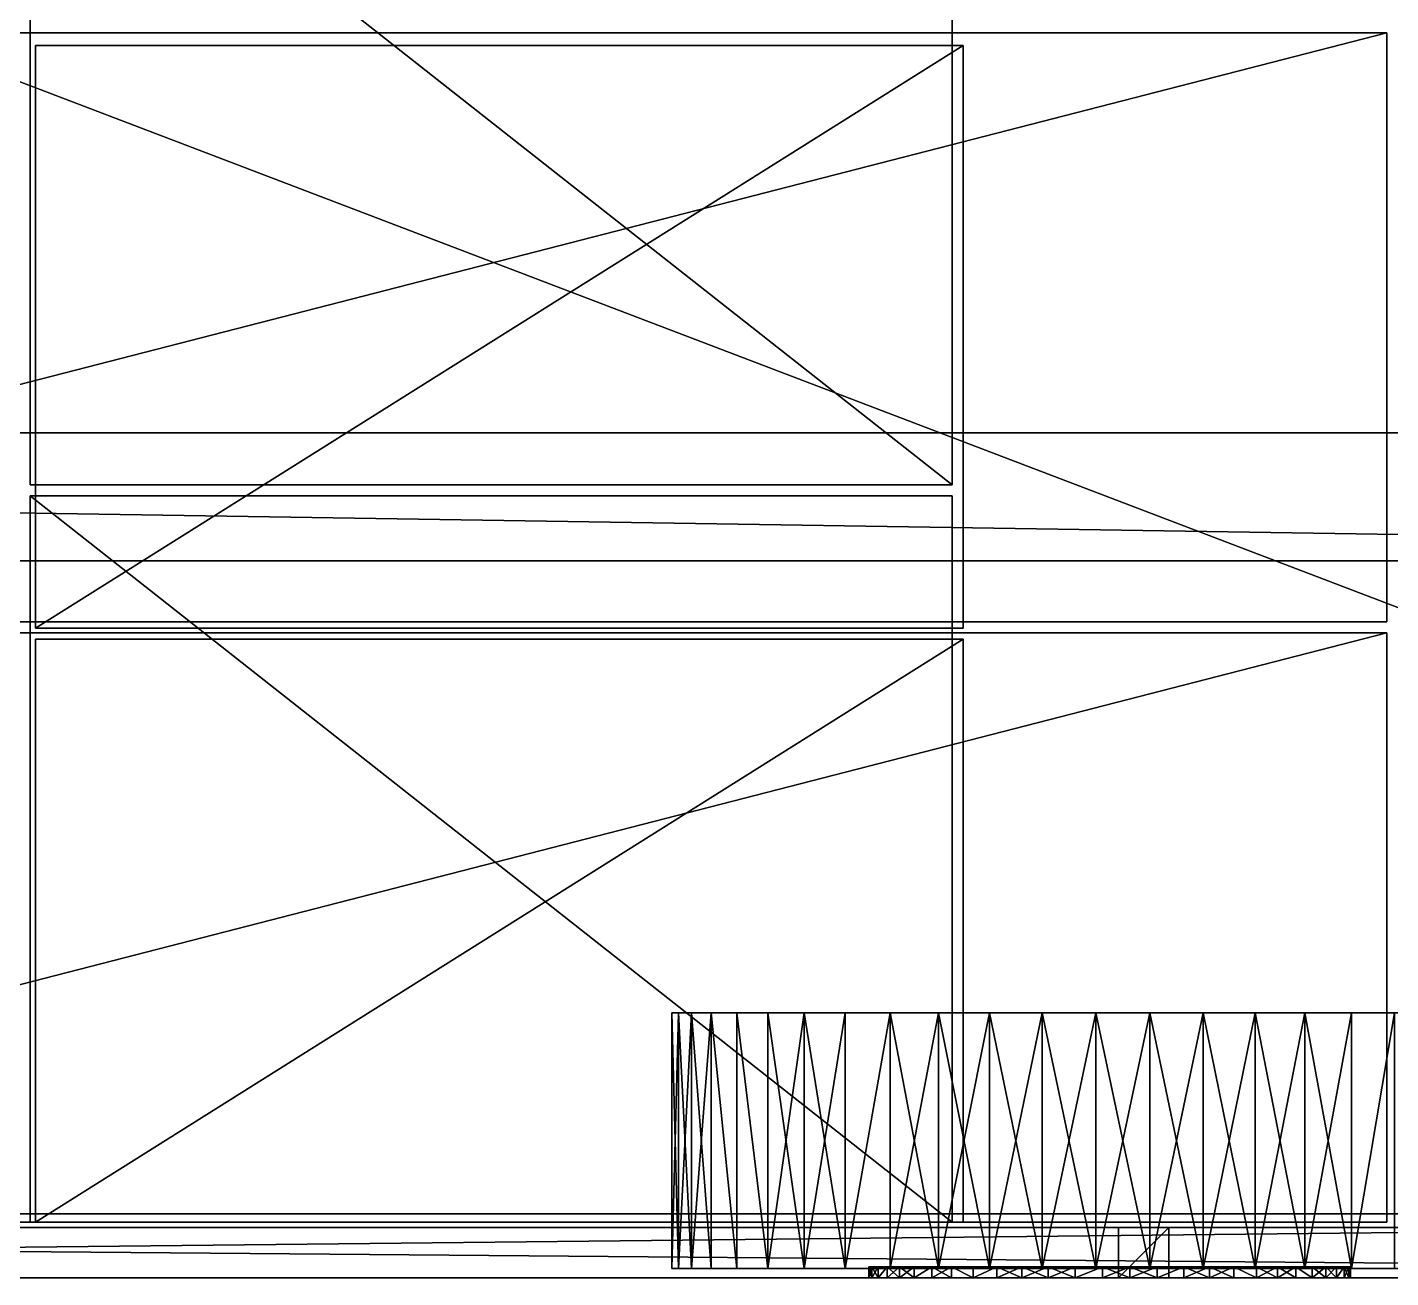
# Model space of a CAD drawing. Header units: millimetres. Extents: x -2500 to 6540, y -1255 to 1270.
# Drawn here: x 3115 to 4608, y -1255 to 114 of the extents above; entities that cross this region are included whole.
import ezdxf

# ---------------------------------------------------------------- set-up
doc = ezdxf.new("R2010")
doc.units = ezdxf.units.MM

msp = doc.modelspace()

# ---------------------------------------------------------------- linework, layer by layer
at = {"layer": 'CAD_75LAB'}
for points in [[(6540, -1255, 1030), (-40, -1255, 1030), (-40, 1255, 1030)], [(6540, 1255, 1030), (6540, -1255, 1030), (-40, 1255, 1030)], [(6540, -1255, 1120), (-40, 1255, 1120), (-40, -1255, 1120)], [(6540, 1255, 1120), (-40, 1255, 1120), (6540, -1255, 1120)], [(3118, -387, 2319), (3118, 408, 1627), (3118, -387, 1627)], [(3118, -387, 2319), (3118, 408, 2319), (3118, 408, 1627)], [(4128, -387, 1627), (3118, -387, 1627), (3118, 408, 1627)], [(4128, 408, 1627), (4128, -387, 1627), (3118, 408, 1627)], [(4128, -387, 2319), (3118, 408, 2319), (3118, -387, 2319)], [(4128, 408, 2319), (3118, 408, 2319), (4128, -387, 2319)], [(3118, -387, 3017), (3118, 408, 2325), (3118, -387, 2325)], [(3118, -387, 3017), (3118, 408, 3017), (3118, 408, 2325)], [(4128, -387, 2325), (3118, -387, 2325), (3118, 408, 2325)], [(4128, 408, 2325), (4128, -387, 2325), (3118, 408, 2325)], [(4128, -387, 3017), (3118, 408, 3017), (3118, -387, 3017)], [(4128, 408, 3017), (3118, 408, 3017), (4128, -387, 3017)], [(4128, -387, 2319), (4128, -387, 1627), (4128, 408, 1627)], [(4128, -387, 2319), (4128, 408, 1627), (4128, 408, 2319)], [(4128, -387, 3017), (4128, -387, 2325), (4128, 408, 2325)], [(4128, -387, 3017), (4128, 408, 2325), (4128, 408, 3017)], [(4604, 108, 1123), (2096, 108, 1123), (2096, 108, 1243)], [(4604, 108, 1243), (4604, 108, 1123), (2096, 108, 1243)], [(4604, 108, 1123), (2096, -537, 1123), (2096, 108, 1123)], [(4604, 108, 1123), (4604, -537, 1123), (2096, -537, 1123)], [(4604, 108, 1243), (2096, 108, 1243), (2096, -537, 1243)], [(4604, 108, 1243), (2096, -537, 1243), (4604, -537, 1243)], [(4604, 108, 1249), (2096, 108, 1249), (2096, 108, 1369)], [(4604, 108, 1369), (4604, 108, 1249), (2096, 108, 1369)], [(4604, 108, 1249), (2096, -537, 1249), (2096, 108, 1249)], [(4604, 108, 1249), (4604, -537, 1249), (2096, -537, 1249)], [(4604, 108, 1369), (2096, 108, 1369), (2096, -537, 1369)], [(4604, 108, 1369), (2096, -537, 1369), (4604, -537, 1369)], [(4604, 108, 1375), (2096, 108, 1375), (2096, 108, 1495)], [(4604, 108, 1495), (4604, 108, 1375), (2096, 108, 1495)], [(4604, 108, 1375), (2096, -537, 1375), (2096, 108, 1375)], [(4604, 108, 1375), (4604, -537, 1375), (2096, -537, 1375)], [(4604, 108, 1495), (2096, 108, 1495), (2096, -537, 1495)], [(4604, 108, 1495), (2096, -537, 1495), (4604, -537, 1495)], [(4604, 108, 1501), (2096, 108, 1501), (2096, 108, 1621)], [(4604, 108, 1621), (4604, 108, 1501), (2096, 108, 1621)], [(4604, 108, 1501), (2096, -537, 1501), (2096, 108, 1501)], [(4604, 108, 1501), (4604, -537, 1501), (2096, -537, 1501)], [(4604, 108, 1621), (2096, 108, 1621), (2096, -537, 1621)], [(4604, 108, 1621), (2096, -537, 1621), (4604, -537, 1621)], [(4604, -537, 1243), (4604, -537, 1123), (4604, 108, 1123)], [(4604, -537, 1243), (4604, 108, 1123), (4604, 108, 1243)], [(4604, -537, 1369), (4604, -537, 1249), (4604, 108, 1249)], [(4604, -537, 1369), (4604, 108, 1249), (4604, 108, 1369)], [(4604, -537, 1495), (4604, -537, 1375), (4604, 108, 1375)], [(4604, -537, 1495), (4604, 108, 1375), (4604, 108, 1495)], [(4604, -537, 1621), (4604, -537, 1501), (4604, 108, 1501)], [(4604, -537, 1621), (4604, 108, 1501), (4604, 108, 1621)], [(3124, -544, 3137), (3124, 94, 3023), (3124, -544, 3023)], [(3124, -544, 3137), (3124, 94, 3137), (3124, 94, 3023)], [(4140, 94, 3023), (3124, 94, 3023), (3124, 94, 3137)], [(4140, 94, 3137), (4140, 94, 3023), (3124, 94, 3137)], [(4140, 94, 3023), (3124, -544, 3023), (3124, 94, 3023)], [(4140, 94, 3023), (4140, -544, 3023), (3124, -544, 3023)], [(4140, 94, 3137), (3124, 94, 3137), (3124, -544, 3137)], [(4140, 94, 3137), (3124, -544, 3137), (4140, -544, 3137)], [(3124, -544, 3257), (3124, 94, 3143), (3124, -544, 3143)], [(3124, -544, 3257), (3124, 94, 3257), (3124, 94, 3143)], [(4140, 94, 3143), (3124, 94, 3143), (3124, 94, 3257)], [(4140, 94, 3257), (4140, 94, 3143), (3124, 94, 3257)], [(4140, 94, 3143), (3124, -544, 3143), (3124, 94, 3143)], [(4140, 94, 3143), (4140, -544, 3143), (3124, -544, 3143)], [(4140, 94, 3257), (3124, 94, 3257), (3124, -544, 3257)], [(4140, 94, 3257), (3124, -544, 3257), (4140, -544, 3257)], [(3124, -544, 3377), (3124, 94, 3263), (3124, -544, 3263)], [(3124, -544, 3377), (3124, 94, 3377), (3124, 94, 3263)], [(4140, 94, 3263), (3124, 94, 3263), (3124, 94, 3377)], [(4140, 94, 3377), (4140, 94, 3263), (3124, 94, 3377)], [(4140, 94, 3263), (3124, -544, 3263), (3124, 94, 3263)], [(4140, 94, 3263), (4140, -544, 3263), (3124, -544, 3263)], [(4140, 94, 3377), (3124, 94, 3377), (3124, -544, 3377)], [(4140, 94, 3377), (3124, -544, 3377), (4140, -544, 3377)], [(3124, -544, 3497), (3124, 94, 3383), (3124, -544, 3383)], [(3124, -544, 3497), (3124, 94, 3497), (3124, 94, 3383)], [(4140, 94, 3383), (3124, 94, 3383), (3124, 94, 3497)], [(4140, 94, 3497), (4140, 94, 3383), (3124, 94, 3497)], [(4140, 94, 3383), (3124, -544, 3383), (3124, 94, 3383)], [(4140, 94, 3383), (4140, -544, 3383), (3124, -544, 3383)], [(4140, 94, 3497), (3124, 94, 3497), (3124, -544, 3497)], [(4140, 94, 3497), (3124, -544, 3497), (4140, -544, 3497)], [(4140, -544, 3137), (4140, -544, 3023), (4140, 94, 3023)], [(4140, -544, 3137), (4140, 94, 3023), (4140, 94, 3137)], [(4140, -544, 3257), (4140, -544, 3143), (4140, 94, 3143)], [(4140, -544, 3257), (4140, 94, 3143), (4140, 94, 3257)], [(4140, -544, 3377), (4140, -544, 3263), (4140, 94, 3263)], [(4140, -544, 3377), (4140, 94, 3263), (4140, 94, 3377)], [(4140, -544, 3497), (4140, -544, 3383), (4140, 94, 3383)], [(4140, -544, 3497), (4140, 94, 3383), (4140, 94, 3497)], [(6460, -330, 1030), (6460, -330, 780), (-2500, -330, 780)], [(6460, -330, 1030), (-2500, -330, 780), (-2500, -330, 1030)], [(6460, -470, 780), (-2500, -470, 780), (-2500, -330, 780)], [(6460, -330, 780), (6460, -470, 780), (-2500, -330, 780)], [(6460, -470, 1030), (-2500, -330, 1030), (-2500, -470, 1030)], [(6460, -330, 1030), (-2500, -330, 1030), (6460, -470, 1030)], [(4128, -387, 1627), (3118, -387, 2319), (3118, -387, 1627)], [(4128, -387, 2319), (3118, -387, 2319), (4128, -387, 1627)], [(4128, -387, 2325), (3118, -387, 3017), (3118, -387, 2325)], [(4128, -387, 3017), (3118, -387, 3017), (4128, -387, 2325)], [(3118, -1194, 2319), (3118, -399, 1627), (3118, -1194, 1627)], [(3118, -1194, 2319), (3118, -399, 2319), (3118, -399, 1627)], [(4128, -399, 1627), (3118, -399, 1627), (3118, -399, 2319)], [(4128, -399, 2319), (4128, -399, 1627), (3118, -399, 2319)], [(4128, -1194, 1627), (3118, -1194, 1627), (3118, -399, 1627)], [(4128, -399, 1627), (4128, -1194, 1627), (3118, -399, 1627)], [(4128, -1194, 2319), (3118, -399, 2319), (3118, -1194, 2319)], [(4128, -399, 2319), (3118, -399, 2319), (4128, -1194, 2319)], [(3118, -1194, 3017), (3118, -399, 2325), (3118, -1194, 2325)], [(3118, -1194, 3017), (3118, -399, 3017), (3118, -399, 2325)], [(4128, -399, 2325), (3118, -399, 2325), (3118, -399, 3017)], [(4128, -399, 3017), (4128, -399, 2325), (3118, -399, 3017)], [(4128, -1194, 2325), (3118, -1194, 2325), (3118, -399, 2325)], [(4128, -399, 2325), (4128, -1194, 2325), (3118, -399, 2325)], [(4128, -1194, 3017), (3118, -399, 3017), (3118, -1194, 3017)], [(4128, -399, 3017), (3118, -399, 3017), (4128, -1194, 3017)], [(4128, -1194, 2319), (4128, -1194, 1627), (4128, -399, 1627)], [(4128, -1194, 2319), (4128, -399, 1627), (4128, -399, 2319)], [(4128, -1194, 3017), (4128, -1194, 2325), (4128, -399, 2325)], [(4128, -1194, 3017), (4128, -399, 2325), (4128, -399, 3017)], [(6460, -470, 1030), (-2500, -470, 780), (6460, -470, 780)], [(6460, -470, 1030), (-2500, -470, 1030), (-2500, -470, 780)], [(4604, -537, 1123), (2096, -537, 1243), (2096, -537, 1123)], [(4604, -537, 1243), (2096, -537, 1243), (4604, -537, 1123)], [(4604, -537, 1249), (2096, -537, 1369), (2096, -537, 1249)], [(4604, -537, 1369), (2096, -537, 1369), (4604, -537, 1249)], [(4604, -537, 1375), (2096, -537, 1495), (2096, -537, 1375)], [(4604, -537, 1495), (2096, -537, 1495), (4604, -537, 1375)], [(4604, -537, 1501), (2096, -537, 1621), (2096, -537, 1501)], [(4604, -537, 1621), (2096, -537, 1621), (4604, -537, 1501)], [(4604, -549, 1123), (2096, -549, 1123), (2096, -549, 1243)], [(4604, -549, 1243), (4604, -549, 1123), (2096, -549, 1243)], [(4604, -549, 1123), (2096, -1194, 1123), (2096, -549, 1123)], [(4604, -549, 1123), (4604, -1194, 1123), (2096, -1194, 1123)], [(4604, -549, 1243), (2096, -549, 1243), (2096, -1194, 1243)], [(4604, -549, 1243), (2096, -1194, 1243), (4604, -1194, 1243)], [(4604, -549, 1249), (2096, -549, 1249), (2096, -549, 1369)], [(4604, -549, 1369), (4604, -549, 1249), (2096, -549, 1369)], [(4604, -549, 1249), (2096, -1194, 1249), (2096, -549, 1249)], [(4604, -549, 1249), (4604, -1194, 1249), (2096, -1194, 1249)], [(4604, -549, 1369), (2096, -549, 1369), (2096, -1194, 1369)], [(4604, -549, 1369), (2096, -1194, 1369), (4604, -1194, 1369)], [(4604, -549, 1375), (2096, -549, 1375), (2096, -549, 1495)], [(4604, -549, 1495), (4604, -549, 1375), (2096, -549, 1495)], [(4604, -549, 1375), (2096, -1194, 1375), (2096, -549, 1375)], [(4604, -549, 1375), (4604, -1194, 1375), (2096, -1194, 1375)], [(4604, -549, 1495), (2096, -549, 1495), (2096, -1194, 1495)], [(4604, -549, 1495), (2096, -1194, 1495), (4604, -1194, 1495)], [(4604, -549, 1501), (2096, -549, 1501), (2096, -549, 1621)], [(4604, -549, 1621), (4604, -549, 1501), (2096, -549, 1621)], [(4604, -549, 1501), (2096, -1194, 1501), (2096, -549, 1501)], [(4604, -549, 1501), (4604, -1194, 1501), (2096, -1194, 1501)], [(4604, -549, 1621), (2096, -549, 1621), (2096, -1194, 1621)], [(4604, -549, 1621), (2096, -1194, 1621), (4604, -1194, 1621)], [(4140, -544, 3023), (3124, -544, 3137), (3124, -544, 3023)], [(4140, -544, 3137), (3124, -544, 3137), (4140, -544, 3023)], [(4140, -544, 3143), (3124, -544, 3257), (3124, -544, 3143)], [(4140, -544, 3257), (3124, -544, 3257), (4140, -544, 3143)], [(4140, -544, 3263), (3124, -544, 3377), (3124, -544, 3263)], [(4140, -544, 3377), (3124, -544, 3377), (4140, -544, 3263)], [(4140, -544, 3383), (3124, -544, 3497), (3124, -544, 3383)], [(4140, -544, 3497), (3124, -544, 3497), (4140, -544, 3383)], [(4604, -1194, 1243), (4604, -1194, 1123), (4604, -549, 1123)], [(4604, -1194, 1243), (4604, -549, 1123), (4604, -549, 1243)], [(4604, -1194, 1369), (4604, -1194, 1249), (4604, -549, 1249)], [(4604, -1194, 1369), (4604, -549, 1249), (4604, -549, 1369)], [(4604, -1194, 1495), (4604, -1194, 1375), (4604, -549, 1375)], [(4604, -1194, 1495), (4604, -549, 1375), (4604, -549, 1495)], [(4604, -1194, 1621), (4604, -1194, 1501), (4604, -549, 1501)], [(4604, -1194, 1621), (4604, -549, 1501), (4604, -549, 1621)], [(3124, -1194, 3137), (3124, -556, 3023), (3124, -1194, 3023)], [(3124, -1194, 3137), (3124, -556, 3137), (3124, -556, 3023)], [(4140, -556, 3023), (3124, -556, 3023), (3124, -556, 3137)], [(4140, -556, 3137), (4140, -556, 3023), (3124, -556, 3137)], [(4140, -556, 3023), (3124, -1194, 3023), (3124, -556, 3023)], [(4140, -556, 3023), (4140, -1194, 3023), (3124, -1194, 3023)], [(4140, -556, 3137), (3124, -556, 3137), (3124, -1194, 3137)], [(4140, -556, 3137), (3124, -1194, 3137), (4140, -1194, 3137)], [(3124, -1194, 3257), (3124, -556, 3143), (3124, -1194, 3143)], [(3124, -1194, 3257), (3124, -556, 3257), (3124, -556, 3143)], [(4140, -556, 3143), (3124, -556, 3143), (3124, -556, 3257)], [(4140, -556, 3257), (4140, -556, 3143), (3124, -556, 3257)], [(4140, -556, 3143), (3124, -1194, 3143), (3124, -556, 3143)], [(4140, -556, 3143), (4140, -1194, 3143), (3124, -1194, 3143)], [(4140, -556, 3257), (3124, -556, 3257), (3124, -1194, 3257)], [(4140, -556, 3257), (3124, -1194, 3257), (4140, -1194, 3257)], [(3124, -1194, 3377), (3124, -556, 3263), (3124, -1194, 3263)], [(3124, -1194, 3377), (3124, -556, 3377), (3124, -556, 3263)], [(4140, -556, 3263), (3124, -556, 3263), (3124, -556, 3377)], [(4140, -556, 3377), (4140, -556, 3263), (3124, -556, 3377)], [(4140, -556, 3263), (3124, -1194, 3263), (3124, -556, 3263)], [(4140, -556, 3263), (4140, -1194, 3263), (3124, -1194, 3263)], [(4140, -556, 3377), (3124, -556, 3377), (3124, -1194, 3377)], [(4140, -556, 3377), (3124, -1194, 3377), (4140, -1194, 3377)], [(3124, -1194, 3497), (3124, -556, 3383), (3124, -1194, 3383)], [(3124, -1194, 3497), (3124, -556, 3497), (3124, -556, 3383)], [(4140, -556, 3383), (3124, -556, 3383), (3124, -556, 3497)], [(4140, -556, 3497), (4140, -556, 3383), (3124, -556, 3497)], [(4140, -556, 3383), (3124, -1194, 3383), (3124, -556, 3383)], [(4140, -556, 3383), (4140, -1194, 3383), (3124, -1194, 3383)], [(4140, -556, 3497), (3124, -556, 3497), (3124, -1194, 3497)], [(4140, -556, 3497), (3124, -1194, 3497), (4140, -1194, 3497)], [(4140, -1194, 3137), (4140, -1194, 3023), (4140, -556, 3023)], [(4140, -1194, 3137), (4140, -556, 3023), (4140, -556, 3137)], [(4140, -1194, 3257), (4140, -1194, 3143), (4140, -556, 3143)], [(4140, -1194, 3257), (4140, -556, 3143), (4140, -556, 3257)], [(4140, -1194, 3377), (4140, -1194, 3263), (4140, -556, 3263)], [(4140, -1194, 3377), (4140, -556, 3263), (4140, -556, 3377)], [(4140, -1194, 3497), (4140, -1194, 3383), (4140, -556, 3383)], [(4140, -1194, 3497), (4140, -556, 3383), (4140, -556, 3497)], [(3820.91, -1245, 509.55), (3828.17, -1245, 568.2), (3828.17, -965, 568.2)], [(3820.91, -1245, 509.55), (3828.17, -965, 568.2), (3820.91, -965, 509.55)], [(3820.91, -1245, 509.55), (3820.91, -965, 509.55), (3820.91, -965, 450.45)], [(3820.91, -1245, 450.45), (3820.91, -1245, 509.55), (3820.91, -965, 450.45)], [(3828.17, -1245, 391.8), (3820.91, -1245, 450.45), (3820.91, -965, 450.45)], [(3828.17, -1245, 391.8), (3820.91, -965, 450.45), (3828.17, -965, 391.8)], [(3820.91, -965, 509.55), (3828.17, -965, 391.8), (3820.91, -965, 450.45)], [(3842.59, -965, 625.51), (3820.91, -965, 509.55), (3828.17, -965, 568.2)], [(3842.59, -965, 625.51), (3828.17, -965, 391.8), (3820.91, -965, 509.55)], [(3828.17, -1245, 568.2), (3842.59, -1245, 625.51), (3842.59, -965, 625.51)], [(3828.17, -1245, 568.2), (3842.59, -965, 625.51), (3828.17, -965, 568.2)], [(3842.59, -1245, 334.49), (3828.17, -1245, 391.8), (3828.17, -965, 391.8)], [(3842.59, -1245, 334.49), (3828.17, -965, 391.8), (3842.59, -965, 334.49)], [(3828.17, -965, 391.8), (3863.94, -965, 279.38), (3842.59, -965, 334.49)], [(3828.17, -965, 391.8), (3965.86, -965, 135.4), (3863.94, -965, 279.38)], [(3842.59, -965, 625.51), (3965.86, -965, 135.4), (3828.17, -965, 391.8)], [(3842.59, -1245, 625.51), (3863.94, -965, 680.62), (3842.59, -965, 625.51)], [(3842.59, -1245, 625.51), (3863.94, -1245, 680.62), (3863.94, -965, 680.62)], [(3863.94, -1245, 279.38), (3842.59, -1245, 334.49), (3842.59, -965, 334.49)], [(3863.94, -1245, 279.38), (3842.59, -965, 334.49), (3863.94, -965, 279.38)], [(3926.04, -965, 780.92), (3842.59, -965, 625.51), (3863.94, -965, 680.62)], [(4402.69, -965, 948.89), (3965.86, -965, 135.4), (3842.59, -965, 625.51)], [(4402.69, -965, 948.89), (3842.59, -965, 625.51), (3926.04, -965, 780.92)], [(3891.9, -1245, 732.69), (3891.9, -965, 732.69), (3863.94, -965, 680.62)], [(3863.94, -1245, 680.62), (3891.9, -1245, 732.69), (3863.94, -965, 680.62)], [(3891.9, -1245, 227.31), (3863.94, -1245, 279.38), (3863.94, -965, 279.38)], [(3891.9, -1245, 227.31), (3863.94, -965, 279.38), (3891.9, -965, 227.31)], [(3863.94, -965, 279.38), (3926.04, -965, 179.08), (3891.9, -965, 227.31)], [(3863.94, -965, 279.38), (3965.86, -965, 135.4), (3926.04, -965, 179.08)], [(3926.04, -965, 780.92), (3863.94, -965, 680.62), (3891.9, -965, 732.69)], [(3926.04, -1245, 780.92), (3926.04, -965, 780.92), (3891.9, -965, 732.69)], [(3891.9, -1245, 732.69), (3926.04, -1245, 780.92), (3891.9, -965, 732.69)], [(3926.04, -1245, 179.08), (3891.9, -1245, 227.31), (3891.9, -965, 227.31)], [(3926.04, -1245, 179.08), (3891.9, -965, 227.31), (3926.04, -965, 179.08)], [(3926.04, -1245, 780.92), (3965.86, -965, 824.6), (3926.04, -965, 780.92)], [(3926.04, -1245, 780.92), (3965.86, -1245, 824.6), (3965.86, -965, 824.6)], [(3965.86, -1245, 135.4), (3926.04, -1245, 179.08), (3926.04, -965, 179.08)], [(3965.86, -1245, 135.4), (3926.04, -965, 179.08), (3965.86, -965, 135.4)], [(4168.64, -965, 941.68), (3926.04, -965, 780.92), (3965.86, -965, 824.6)], [(4402.69, -965, 948.89), (3926.04, -965, 780.92), (4168.64, -965, 941.68)], [(3965.86, -1245, 824.6), (4010.74, -965, 863.05), (3965.86, -965, 824.6)], [(3965.86, -1245, 824.6), (4010.74, -1245, 863.05), (4010.74, -965, 863.05)], [(4010.74, -1245, 96.95), (3965.86, -1245, 135.4), (3965.86, -965, 135.4)], [(4010.74, -1245, 96.95), (3965.86, -965, 135.4), (4010.74, -965, 96.95)], [(4060, -965, 64.31), (4010.74, -965, 96.95), (3965.86, -965, 135.4)], [(4060, -965, 895.69), (3965.86, -965, 824.6), (4010.74, -965, 863.05)], [(4168.64, -965, 941.68), (3965.86, -965, 824.6), (4060, -965, 895.69)], [(4402.69, -965, 948.89), (4060, -965, 64.31), (3965.86, -965, 135.4)], [(4010.74, -1245, 863.05), (4060, -965, 895.69), (4010.74, -965, 863.05)], [(4010.74, -1245, 863.05), (4060, -1245, 895.69), (4060, -965, 895.69)], [(4010.74, -1245, 96.95), (4010.74, -965, 96.95), (4060, -965, 64.31)], [(4060, -1245, 64.31), (4010.74, -1245, 96.95), (4060, -965, 64.31)], [(4060, -1245, 895.69), (4112.9, -965, 922.03), (4060, -965, 895.69)], [(4060, -1245, 895.69), (4112.9, -1245, 922.03), (4112.9, -965, 922.03)], [(4112.9, -1245, 37.97), (4060, -1245, 64.31), (4060, -965, 64.31)], [(4112.9, -1245, 37.97), (4060, -965, 64.31), (4112.9, -965, 37.97)], [(4226.37, -965, 5.68), (4112.9, -965, 37.97), (4060, -965, 64.31)], [(4285.22, -965, 0.23), (4226.37, -965, 5.68), (4060, -965, 64.31)], [(4168.64, -965, 941.68), (4060, -965, 895.69), (4112.9, -965, 922.03)], [(4402.69, -965, 948.89), (4285.22, -965, 0.23), (4060, -965, 64.31)], [(4112.9, -1245, 922.03), (4168.64, -965, 941.68), (4112.9, -965, 922.03)], [(4112.9, -1245, 922.03), (4168.64, -1245, 941.68), (4168.64, -965, 941.68)], [(4168.64, -1245, 18.32), (4112.9, -1245, 37.97), (4112.9, -965, 37.97)], [(4168.64, -1245, 18.32), (4112.9, -965, 37.97), (4168.64, -965, 18.32)], [(4226.37, -965, 5.68), (4168.64, -965, 18.32), (4112.9, -965, 37.97)], [(4168.64, -1245, 941.68), (4226.37, -965, 954.32), (4168.64, -965, 941.68)], [(4168.64, -1245, 941.68), (4226.37, -1245, 954.32), (4226.37, -965, 954.32)], [(4226.37, -1245, 5.68), (4168.64, -1245, 18.32), (4168.64, -965, 18.32)], [(4226.37, -1245, 5.68), (4168.64, -965, 18.32), (4226.37, -965, 5.68)], [(4402.69, -965, 948.89), (4168.64, -965, 941.68), (4226.37, -965, 954.32)], [(4226.37, -1245, 954.32), (4285.22, -1245, 959.77), (4285.22, -965, 959.77)], [(4226.37, -1245, 954.32), (4285.22, -965, 959.77), (4226.37, -965, 954.32)], [(4285.22, -1245, 0.23), (4226.37, -1245, 5.68), (4226.37, -965, 5.68)], [(4285.22, -1245, 0.23), (4226.37, -965, 5.68), (4285.22, -965, 0.23)], [(4402.69, -965, 948.89), (4226.37, -965, 954.32), (4285.22, -965, 959.77)], [(4285.22, -1245, 959.77), (4344.29, -1245, 957.95), (4344.29, -965, 957.95)], [(4285.22, -1245, 959.77), (4344.29, -965, 957.95), (4285.22, -965, 959.77)], [(4344.29, -1245, 2.05), (4285.22, -1245, 0.23), (4285.22, -965, 0.23)], [(4344.29, -1245, 2.05), (4285.22, -965, 0.23), (4344.29, -965, 2.05)], [(4654.72, -965, 156.63), (4344.29, -965, 2.05), (4285.22, -965, 0.23)], [(4691.77, -965, 202.67), (4654.72, -965, 156.63), (4285.22, -965, 0.23)], [(4722.89, -965, 252.92), (4691.77, -965, 202.67), (4285.22, -965, 0.23)], [(4402.69, -965, 948.89), (4285.22, -965, 959.77), (4344.29, -965, 957.95)], [(4654.72, -965, 803.37), (4285.22, -965, 0.23), (4402.69, -965, 948.89)], [(4654.72, -965, 803.37), (4722.89, -965, 252.92), (4285.22, -965, 0.23)], [(4344.29, -1245, 957.95), (4402.69, -1245, 948.89), (4402.69, -965, 948.89)], [(4344.29, -1245, 957.95), (4402.69, -965, 948.89), (4344.29, -965, 957.95)], [(4402.69, -1245, 11.11), (4344.29, -1245, 2.05), (4344.29, -965, 2.05)], [(4402.69, -1245, 11.11), (4344.29, -965, 2.05), (4402.69, -965, 11.11)], [(4513.95, -965, 50.32), (4402.69, -965, 11.11), (4344.29, -965, 2.05)], [(4654.72, -965, 156.63), (4513.95, -965, 50.32), (4344.29, -965, 2.05)], [(4402.69, -1245, 948.89), (4459.53, -1245, 932.71), (4459.53, -965, 932.71)], [(4402.69, -1245, 948.89), (4459.53, -965, 932.71), (4402.69, -965, 948.89)], [(4459.53, -1245, 27.29), (4402.69, -1245, 11.11), (4402.69, -965, 11.11)], [(4459.53, -1245, 27.29), (4402.69, -965, 11.11), (4459.53, -965, 27.29)], [(4513.95, -965, 50.32), (4459.53, -965, 27.29), (4402.69, -965, 11.11)], [(4654.72, -965, 803.37), (4402.69, -965, 948.89), (4459.53, -965, 932.71)], [(4459.53, -1245, 932.71), (4513.95, -1245, 909.68), (4513.95, -965, 909.68)], [(4459.53, -1245, 932.71), (4513.95, -965, 909.68), (4459.53, -965, 932.71)], [(4513.95, -1245, 50.32), (4459.53, -1245, 27.29), (4459.53, -965, 27.29)], [(4513.95, -1245, 50.32), (4459.53, -965, 27.29), (4513.95, -965, 50.32)], [(4654.72, -965, 803.37), (4459.53, -965, 932.71), (4513.95, -965, 909.68)], [(4513.95, -1245, 909.68), (4565.14, -1245, 880.13), (4565.14, -965, 880.13)], [(4513.95, -1245, 909.68), (4565.14, -965, 880.13), (4513.95, -965, 909.68)], [(4565.14, -1245, 79.87), (4513.95, -1245, 50.32), (4513.95, -965, 50.32)], [(4565.14, -1245, 79.87), (4513.95, -965, 50.32), (4565.14, -965, 79.87)], [(4654.72, -965, 156.63), (4565.14, -965, 79.87), (4513.95, -965, 50.32)], [(4654.72, -965, 803.37), (4513.95, -965, 909.68), (4565.14, -965, 880.13)], [(4565.14, -1245, 880.13), (4612.3, -1245, 844.51), (4612.3, -965, 844.51)], [(4565.14, -1245, 880.13), (4612.3, -965, 844.51), (4565.14, -965, 880.13)], [(4565.14, -1245, 79.87), (4565.14, -965, 79.87), (4612.3, -965, 115.49)], [(4612.3, -1245, 115.49), (4565.14, -1245, 79.87), (4612.3, -965, 115.49)], [(4654.72, -965, 156.63), (4612.3, -965, 115.49), (4565.14, -965, 79.87)], [(4654.72, -965, 803.37), (4565.14, -965, 880.13), (4612.3, -965, 844.51)], [(6540, -1185, 1190), (6540, -1185, 1120), (-40, -1185, 1120)], [(6540, -1185, 1190), (-40, -1185, 1120), (-40, -1185, 1190)], [(6540, -1185, 1120), (-40, -1255, 1120), (-40, -1185, 1120)], [(6540, -1185, 1120), (6540, -1255, 1120), (-40, -1255, 1120)], [(6540, -1185, 1190), (-40, -1185, 1190), (-40, -1255, 1190)], [(6540, -1185, 1190), (-40, -1255, 1190), (6540, -1255, 1190)], [(4604, -1194, 1123), (2096, -1194, 1243), (2096, -1194, 1123)], [(4604, -1194, 1243), (2096, -1194, 1243), (4604, -1194, 1123)], [(4604, -1194, 1249), (2096, -1194, 1369), (2096, -1194, 1249)], [(4604, -1194, 1369), (2096, -1194, 1369), (4604, -1194, 1249)], [(4604, -1194, 1375), (2096, -1194, 1495), (2096, -1194, 1375)], [(4604, -1194, 1495), (2096, -1194, 1495), (4604, -1194, 1375)], [(4604, -1194, 1501), (2096, -1194, 1621), (2096, -1194, 1501)], [(4604, -1194, 1621), (2096, -1194, 1621), (4604, -1194, 1501)], [(4128, -1194, 1627), (3118, -1194, 2319), (3118, -1194, 1627)], [(4128, -1194, 2319), (3118, -1194, 2319), (4128, -1194, 1627)], [(4128, -1194, 2325), (3118, -1194, 3017), (3118, -1194, 2325)], [(4128, -1194, 3017), (3118, -1194, 3017), (4128, -1194, 2325)], [(4140, -1194, 3023), (3124, -1194, 3137), (3124, -1194, 3023)], [(4140, -1194, 3137), (3124, -1194, 3137), (4140, -1194, 3023)], [(4140, -1194, 3143), (3124, -1194, 3257), (3124, -1194, 3143)], [(4140, -1194, 3257), (3124, -1194, 3257), (4140, -1194, 3143)], [(4140, -1194, 3263), (3124, -1194, 3377), (3124, -1194, 3263)], [(4140, -1194, 3377), (3124, -1194, 3377), (4140, -1194, 3263)], [(4140, -1194, 3383), (3124, -1194, 3497), (3124, -1194, 3383)], [(4140, -1194, 3497), (3124, -1194, 3497), (4140, -1194, 3383)], [(6540, -1200, 3560), (-40, -1200, 3560), (-40, -1200, 3615)], [(6540, -1200, 3615), (6540, -1200, 3560), (-40, -1200, 3615)], [(6540, -1255, 3560), (-40, -1255, 3560), (-40, -1200, 3560)], [(6540, -1200, 3560), (6540, -1255, 3560), (-40, -1200, 3560)], [(6540, -1255, 3615), (-40, -1200, 3615), (-40, -1255, 3615)], [(6540, -1200, 3615), (-40, -1200, 3615), (6540, -1255, 3615)], [(4310, -1255, 3560), (4310, -1200, 1120), (4310, -1255, 1120)], [(4310, -1255, 3560), (4310, -1200, 3560), (4310, -1200, 1120)], [(4365, -1200, 3560), (4365, -1200, 1120), (4310, -1200, 1120)], [(4365, -1200, 3560), (4310, -1200, 1120), (4310, -1200, 3560)], [(4365, -1200, 1120), (4310, -1255, 1120), (4310, -1200, 1120)], [(4365, -1200, 1120), (4365, -1255, 1120), (4310, -1255, 1120)], [(4365, -1200, 3560), (4310, -1200, 3560), (4310, -1255, 3560)], [(4365, -1200, 3560), (4310, -1255, 3560), (4365, -1255, 3560)], [(4365, -1255, 3560), (4365, -1255, 1120), (4365, -1200, 1120)], [(4365, -1255, 3560), (4365, -1200, 1120), (4365, -1200, 3560)], [(3820.91, -1245, 509.55), (3820.91, -1245, 450.45), (3828.17, -1245, 391.8)], [(3842.59, -1245, 625.51), (3828.17, -1245, 568.2), (3820.91, -1245, 509.55)], [(3842.59, -1245, 625.51), (3820.91, -1245, 509.55), (3828.17, -1245, 391.8)], [(3828.17, -1245, 391.8), (3842.59, -1245, 334.49), (3863.94, -1245, 279.38)], [(3828.17, -1245, 391.8), (3863.94, -1245, 279.38), (3965.86, -1245, 135.4)], [(3842.59, -1245, 625.51), (3828.17, -1245, 391.8), (3965.86, -1245, 135.4)], [(3926.04, -1245, 780.92), (3863.94, -1245, 680.62), (3842.59, -1245, 625.51)], [(4402.69, -1245, 948.89), (3842.59, -1245, 625.51), (3965.86, -1245, 135.4)], [(4402.69, -1245, 948.89), (3926.04, -1245, 780.92), (3842.59, -1245, 625.51)], [(3863.94, -1245, 279.38), (3891.9, -1245, 227.31), (3926.04, -1245, 179.08)], [(3863.94, -1245, 279.38), (3926.04, -1245, 179.08), (3965.86, -1245, 135.4)], [(3926.04, -1245, 780.92), (3891.9, -1245, 732.69), (3863.94, -1245, 680.62)], [(4168.64, -1245, 941.68), (3965.86, -1245, 824.6), (3926.04, -1245, 780.92)], [(4402.69, -1245, 948.89), (4168.64, -1245, 941.68), (3926.04, -1245, 780.92)], [(4060, -1245, 64.31), (3965.86, -1245, 135.4), (4010.74, -1245, 96.95)], [(4060, -1245, 895.69), (4010.74, -1245, 863.05), (3965.86, -1245, 824.6)], [(4168.64, -1245, 941.68), (4060, -1245, 895.69), (3965.86, -1245, 824.6)], [(4402.69, -1245, 948.89), (3965.86, -1245, 135.4), (4060, -1245, 64.31)], [(4036.43, -1255, 495.07), (4039.87, -1255, 525.02), (4039.87, -1243, 525.02)], [(4036.43, -1255, 495.07), (4039.87, -1243, 525.02), (4036.43, -1243, 495.07)], [(4036.43, -1255, 495.07), (4036.43, -1243, 495.07), (4036.43, -1243, 464.93)], [(4036.43, -1255, 464.93), (4036.43, -1255, 495.07), (4036.43, -1243, 464.93)], [(4039.87, -1255, 434.98), (4036.43, -1255, 464.93), (4036.43, -1243, 464.93)], [(4039.87, -1255, 434.98), (4036.43, -1243, 464.93), (4039.87, -1243, 434.98)], [(4036.43, -1243, 495.07), (4039.87, -1243, 434.98), (4036.43, -1243, 464.93)], [(4036.43, -1243, 495.07), (4105.5, -1243, 301.49), (4039.87, -1243, 434.98)], [(4046.69, -1243, 554.38), (4036.43, -1243, 495.07), (4039.87, -1243, 525.02)], [(4070.12, -1243, 609.82), (4036.43, -1243, 495.07), (4046.69, -1243, 554.38)], [(4086.42, -1243, 635.18), (4105.5, -1243, 301.49), (4036.43, -1243, 495.07)], [(4086.42, -1243, 635.18), (4036.43, -1243, 495.07), (4070.12, -1243, 609.82)], [(4039.87, -1255, 525.02), (4046.69, -1255, 554.38), (4046.69, -1243, 554.38)], [(4039.87, -1255, 525.02), (4046.69, -1243, 554.38), (4039.87, -1243, 525.02)], [(4046.69, -1255, 405.62), (4039.87, -1255, 434.98), (4039.87, -1243, 434.98)], [(4046.69, -1255, 405.62), (4039.87, -1243, 434.98), (4046.69, -1243, 405.62)], [(4039.87, -1243, 434.98), (4070.12, -1243, 350.18), (4046.69, -1243, 405.62)], [(4039.87, -1243, 434.98), (4105.5, -1243, 301.49), (4070.12, -1243, 350.18)], [(4046.69, -1255, 554.38), (4056.82, -1255, 582.77), (4056.82, -1243, 582.77)], [(4046.69, -1255, 554.38), (4056.82, -1243, 582.77), (4046.69, -1243, 554.38)], [(4046.69, -1255, 405.62), (4046.69, -1243, 405.62), (4056.82, -1243, 377.23)], [(4056.82, -1255, 377.23), (4046.69, -1255, 405.62), (4056.82, -1243, 377.23)], [(4046.69, -1243, 405.62), (4070.12, -1243, 350.18), (4056.82, -1243, 377.23)], [(4070.12, -1243, 609.82), (4046.69, -1243, 554.38), (4056.82, -1243, 582.77)], [(4056.82, -1255, 582.77), (4070.12, -1255, 609.82), (4070.12, -1243, 609.82)], [(4056.82, -1255, 582.77), (4070.12, -1243, 609.82), (4056.82, -1243, 582.77)], [(4070.12, -1255, 350.18), (4056.82, -1255, 377.23), (4056.82, -1243, 377.23)], [(4070.12, -1255, 350.18), (4056.82, -1243, 377.23), (4070.12, -1243, 350.18)], [(4226.37, -1245, 5.68), (4060, -1245, 64.31), (4112.9, -1245, 37.97)], [(4285.22, -1245, 0.23), (4060, -1245, 64.31), (4226.37, -1245, 5.68)], [(4168.64, -1245, 941.68), (4112.9, -1245, 922.03), (4060, -1245, 895.69)], [(4402.69, -1245, 948.89), (4060, -1245, 64.31), (4285.22, -1245, 0.23)], [(4070.12, -1255, 609.82), (4086.42, -1255, 635.18), (4086.42, -1243, 635.18)], [(4070.12, -1255, 609.82), (4086.42, -1243, 635.18), (4070.12, -1243, 609.82)], [(4086.42, -1255, 324.82), (4070.12, -1255, 350.18), (4070.12, -1243, 350.18)], [(4086.42, -1255, 324.82), (4070.12, -1243, 350.18), (4086.42, -1243, 324.82)], [(4070.12, -1243, 350.18), (4105.5, -1243, 301.49), (4086.42, -1243, 324.82)], [(4086.42, -1255, 635.18), (4105.5, -1255, 658.51), (4105.5, -1243, 658.51)], [(4086.42, -1255, 635.18), (4105.5, -1243, 658.51), (4086.42, -1243, 635.18)], [(4086.42, -1255, 324.82), (4086.42, -1243, 324.82), (4105.5, -1243, 301.49)], [(4105.5, -1255, 301.49), (4086.42, -1255, 324.82), (4105.5, -1243, 301.49)], [(4127.12, -1243, 679.52), (4086.42, -1243, 635.18), (4105.5, -1243, 658.51)], [(4150.99, -1243, 697.92), (4086.42, -1243, 635.18), (4127.12, -1243, 679.52)], [(4176.8, -1243, 713.49), (4105.5, -1243, 301.49), (4086.42, -1243, 635.18)], [(4176.8, -1243, 713.49), (4086.42, -1243, 635.18), (4150.99, -1243, 697.92)], [(4105.5, -1255, 658.51), (4127.12, -1243, 679.52), (4105.5, -1243, 658.51)], [(4105.5, -1255, 658.51), (4127.12, -1255, 679.52), (4127.12, -1243, 679.52)], [(4127.12, -1255, 280.48), (4105.5, -1255, 301.49), (4105.5, -1243, 301.49)], [(4127.12, -1255, 280.48), (4105.5, -1243, 301.49), (4127.12, -1243, 280.48)], [(4176.8, -1243, 246.51), (4127.12, -1243, 280.48), (4105.5, -1243, 301.49)], [(4232.89, -1243, 224.67), (4176.8, -1243, 246.51), (4105.5, -1243, 301.49)], [(4352.43, -1243, 221.26), (4232.89, -1243, 224.67), (4105.5, -1243, 301.49)], [(4292.46, -1243, 743.89), (4105.5, -1243, 301.49), (4176.8, -1243, 713.49)], [(4292.46, -1243, 743.89), (4352.43, -1243, 221.26), (4105.5, -1243, 301.49)], [(4226.37, -1245, 5.68), (4112.9, -1245, 37.97), (4168.64, -1245, 18.32)], [(4150.99, -1255, 697.92), (4150.99, -1243, 697.92), (4127.12, -1243, 679.52)], [(4127.12, -1255, 679.52), (4150.99, -1255, 697.92), (4127.12, -1243, 679.52)], [(4150.99, -1255, 262.08), (4127.12, -1255, 280.48), (4127.12, -1243, 280.48)], [(4150.99, -1255, 262.08), (4127.12, -1243, 280.48), (4150.99, -1243, 262.08)], [(4176.8, -1243, 246.51), (4150.99, -1243, 262.08), (4127.12, -1243, 280.48)], [(4150.99, -1255, 697.92), (4176.8, -1243, 713.49), (4150.99, -1243, 697.92)], [(4150.99, -1255, 697.92), (4176.8, -1255, 713.49), (4176.8, -1243, 713.49)], [(4150.99, -1255, 262.08), (4150.99, -1243, 262.08), (4176.8, -1243, 246.51)], [(4176.8, -1255, 246.51), (4150.99, -1255, 262.08), (4176.8, -1243, 246.51)], [(4402.69, -1245, 948.89), (4226.37, -1245, 954.32), (4168.64, -1245, 941.68)], [(4176.8, -1255, 713.49), (4204.22, -1243, 726.01), (4176.8, -1243, 713.49)], [(4176.8, -1255, 713.49), (4204.22, -1255, 726.01), (4204.22, -1243, 726.01)], [(4204.22, -1255, 233.99), (4176.8, -1255, 246.51), (4176.8, -1243, 246.51)], [(4204.22, -1255, 233.99), (4176.8, -1243, 246.51), (4204.22, -1243, 233.99)], [(4232.89, -1243, 224.67), (4204.22, -1243, 233.99), (4176.8, -1243, 246.51)], [(4262.43, -1243, 741.31), (4176.8, -1243, 713.49), (4204.22, -1243, 726.01)], [(4292.46, -1243, 743.89), (4176.8, -1243, 713.49), (4262.43, -1243, 741.31)], [(4204.22, -1255, 726.01), (4232.89, -1243, 735.33), (4204.22, -1243, 726.01)], [(4204.22, -1255, 726.01), (4232.89, -1255, 735.33), (4232.89, -1243, 735.33)], [(4232.89, -1255, 224.67), (4204.22, -1255, 233.99), (4204.22, -1243, 233.99)], [(4232.89, -1255, 224.67), (4204.22, -1243, 233.99), (4232.89, -1243, 224.67)], [(4262.43, -1243, 741.31), (4204.22, -1243, 726.01), (4232.89, -1243, 735.33)], [(4402.69, -1245, 948.89), (4285.22, -1245, 959.77), (4226.37, -1245, 954.32)], [(4232.89, -1255, 735.33), (4262.43, -1243, 741.31), (4232.89, -1243, 735.33)], [(4232.89, -1255, 735.33), (4262.43, -1255, 741.31), (4262.43, -1243, 741.31)], [(4262.43, -1255, 218.69), (4232.89, -1255, 224.67), (4232.89, -1243, 224.67)], [(4262.43, -1255, 218.69), (4232.89, -1243, 224.67), (4262.43, -1243, 218.69)], [(4352.43, -1243, 221.26), (4262.43, -1243, 218.69), (4232.89, -1243, 224.67)], [(4262.43, -1255, 741.31), (4292.46, -1243, 743.89), (4262.43, -1243, 741.31)], [(4262.43, -1255, 741.31), (4292.46, -1255, 743.89), (4292.46, -1243, 743.89)], [(4262.43, -1255, 218.69), (4262.43, -1243, 218.69), (4292.46, -1243, 216.11)], [(4292.46, -1255, 216.11), (4262.43, -1255, 218.69), (4292.46, -1243, 216.11)], [(4322.59, -1243, 216.97), (4292.46, -1243, 216.11), (4262.43, -1243, 218.69)], [(4352.43, -1243, 221.26), (4322.59, -1243, 216.97), (4262.43, -1243, 218.69)], [(4654.72, -1245, 156.63), (4285.22, -1245, 0.23), (4344.29, -1245, 2.05)], [(4691.77, -1245, 202.67), (4285.22, -1245, 0.23), (4654.72, -1245, 156.63)], [(4722.89, -1245, 252.92), (4285.22, -1245, 0.23), (4691.77, -1245, 202.67)], [(4402.69, -1245, 948.89), (4344.29, -1245, 957.95), (4285.22, -1245, 959.77)], [(4654.72, -1245, 803.37), (4402.69, -1245, 948.89), (4285.22, -1245, 0.23)], [(4654.72, -1245, 803.37), (4285.22, -1245, 0.23), (4722.89, -1245, 252.92)], [(4292.46, -1255, 743.89), (4322.59, -1243, 743.03), (4292.46, -1243, 743.89)], [(4292.46, -1255, 743.89), (4322.59, -1255, 743.03), (4322.59, -1243, 743.03)], [(4322.59, -1255, 216.97), (4292.46, -1255, 216.11), (4292.46, -1243, 216.11)], [(4322.59, -1255, 216.97), (4292.46, -1243, 216.11), (4322.59, -1243, 216.97)], [(4381.58, -1243, 731.08), (4292.46, -1243, 743.89), (4322.59, -1243, 743.03)], [(4381.58, -1243, 731.08), (4352.43, -1243, 221.26), (4292.46, -1243, 743.89)], [(4322.59, -1255, 743.03), (4352.43, -1243, 738.74), (4322.59, -1243, 743.03)], [(4322.59, -1255, 743.03), (4352.43, -1255, 738.74), (4352.43, -1243, 738.74)], [(4352.43, -1255, 221.26), (4322.59, -1255, 216.97), (4322.59, -1243, 216.97)], [(4352.43, -1255, 221.26), (4322.59, -1243, 216.97), (4352.43, -1243, 221.26)], [(4381.58, -1243, 731.08), (4322.59, -1243, 743.03), (4352.43, -1243, 738.74)], [(4513.95, -1245, 50.32), (4344.29, -1245, 2.05), (4402.69, -1245, 11.11)], [(4654.72, -1245, 156.63), (4344.29, -1245, 2.05), (4513.95, -1245, 50.32)], [(4352.43, -1255, 738.74), (4381.58, -1255, 731.08), (4381.58, -1243, 731.08)], [(4352.43, -1255, 738.74), (4381.58, -1243, 731.08), (4352.43, -1243, 738.74)], [(4352.43, -1255, 221.26), (4352.43, -1243, 221.26), (4381.58, -1243, 228.92)], [(4381.58, -1255, 228.92), (4352.43, -1255, 221.26), (4381.58, -1243, 228.92)], [(4409.67, -1243, 239.86), (4381.58, -1243, 228.92), (4352.43, -1243, 221.26)], [(4564, -1243, 480), (4409.67, -1243, 239.86), (4352.43, -1243, 221.26)], [(4461.21, -1243, 689.06), (4564, -1243, 480), (4352.43, -1243, 221.26)], [(4461.21, -1243, 689.06), (4352.43, -1243, 221.26), (4381.58, -1243, 731.08)], [(4381.58, -1255, 731.08), (4409.67, -1255, 720.14), (4409.67, -1243, 720.14)], [(4381.58, -1255, 731.08), (4409.67, -1243, 720.14), (4381.58, -1243, 731.08)], [(4409.67, -1255, 239.86), (4381.58, -1243, 228.92), (4409.67, -1243, 239.86)], [(4409.67, -1255, 239.86), (4381.58, -1255, 228.92), (4381.58, -1243, 228.92)], [(4461.21, -1243, 689.06), (4381.58, -1243, 731.08), (4409.67, -1243, 720.14)], [(4513.95, -1245, 50.32), (4402.69, -1245, 11.11), (4459.53, -1245, 27.29)], [(4654.72, -1245, 803.37), (4459.53, -1245, 932.71), (4402.69, -1245, 948.89)], [(4409.67, -1255, 720.14), (4436.33, -1255, 706.08), (4436.33, -1243, 706.08)], [(4409.67, -1255, 720.14), (4436.33, -1243, 706.08), (4409.67, -1243, 720.14)], [(4436.33, -1255, 253.92), (4409.67, -1243, 239.86), (4436.33, -1243, 253.92)], [(4436.33, -1255, 253.92), (4409.67, -1255, 239.86), (4409.67, -1243, 239.86)], [(4461.21, -1243, 270.94), (4436.33, -1243, 253.92), (4409.67, -1243, 239.86)], [(4564, -1243, 480), (4461.21, -1243, 270.94), (4409.67, -1243, 239.86)], [(4461.21, -1243, 689.06), (4409.67, -1243, 720.14), (4436.33, -1243, 706.08)], [(4461.21, -1255, 689.06), (4461.21, -1243, 689.06), (4436.33, -1243, 706.08)], [(4436.33, -1255, 706.08), (4461.21, -1255, 689.06), (4436.33, -1243, 706.08)], [(4461.21, -1255, 270.94), (4436.33, -1255, 253.92), (4436.33, -1243, 253.92)], [(4461.21, -1255, 270.94), (4436.33, -1243, 253.92), (4461.21, -1243, 270.94)], [(4654.72, -1245, 803.37), (4513.95, -1245, 909.68), (4459.53, -1245, 932.71)], [(4461.21, -1255, 689.06), (4483.99, -1255, 669.32), (4483.99, -1243, 669.32)], [(4461.21, -1255, 689.06), (4483.99, -1243, 669.32), (4461.21, -1243, 689.06)], [(4483.99, -1255, 290.68), (4461.21, -1255, 270.94), (4461.21, -1243, 270.94)], [(4483.99, -1255, 290.68), (4461.21, -1243, 270.94), (4483.99, -1243, 290.68)], [(4504.37, -1243, 312.88), (4483.99, -1243, 290.68), (4461.21, -1243, 270.94)], [(4522.09, -1243, 337.27), (4504.37, -1243, 312.88), (4461.21, -1243, 270.94)], [(4564, -1243, 480), (4522.09, -1243, 337.27), (4461.21, -1243, 270.94)], [(4483.99, -1243, 669.32), (4564, -1243, 480), (4461.21, -1243, 689.06)], [(4483.99, -1255, 669.32), (4504.37, -1255, 647.12), (4504.37, -1243, 647.12)], [(4483.99, -1255, 669.32), (4504.37, -1243, 647.12), (4483.99, -1243, 669.32)], [(4504.37, -1255, 312.88), (4483.99, -1243, 290.68), (4504.37, -1243, 312.88)], [(4504.37, -1255, 312.88), (4483.99, -1255, 290.68), (4483.99, -1243, 290.68)], [(4483.99, -1243, 669.32), (4504.37, -1243, 647.12), (4564, -1243, 480)], [(4522.09, -1255, 622.73), (4522.09, -1243, 622.73), (4504.37, -1243, 647.12)], [(4504.37, -1255, 647.12), (4522.09, -1255, 622.73), (4504.37, -1243, 647.12)], [(4522.09, -1255, 337.27), (4504.37, -1243, 312.88), (4522.09, -1243, 337.27)], [(4522.09, -1255, 337.27), (4504.37, -1255, 312.88), (4504.37, -1243, 312.88)], [(4504.37, -1243, 647.12), (4522.09, -1243, 622.73), (4564, -1243, 480)], [(4654.72, -1245, 156.63), (4513.95, -1245, 50.32), (4565.14, -1245, 79.87)], [(4654.72, -1245, 803.37), (4565.14, -1245, 880.13), (4513.95, -1245, 909.68)], [(4522.09, -1255, 622.73), (4536.91, -1255, 596.48), (4536.91, -1243, 596.48)], [(4522.09, -1255, 622.73), (4536.91, -1243, 596.48), (4522.09, -1243, 622.73)], [(4536.91, -1255, 363.52), (4522.09, -1243, 337.27), (4536.91, -1243, 363.52)], [(4536.91, -1255, 363.52), (4522.09, -1255, 337.27), (4522.09, -1243, 337.27)], [(4564, -1243, 480), (4536.91, -1243, 363.52), (4522.09, -1243, 337.27)], [(4522.09, -1243, 622.73), (4536.91, -1243, 596.48), (4564, -1243, 480)], [(4536.91, -1255, 596.48), (4548.65, -1255, 568.72), (4548.65, -1243, 568.72)], [(4536.91, -1255, 596.48), (4548.65, -1243, 568.72), (4536.91, -1243, 596.48)], [(4548.65, -1255, 391.28), (4536.91, -1243, 363.52), (4548.65, -1243, 391.28)], [(4548.65, -1255, 391.28), (4536.91, -1255, 363.52), (4536.91, -1243, 363.52)], [(4564, -1243, 480), (4548.65, -1243, 391.28), (4536.91, -1243, 363.52)], [(4536.91, -1243, 596.48), (4562.28, -1243, 510.09), (4564, -1243, 480)], [(4536.91, -1243, 596.48), (4557.14, -1243, 539.8), (4562.28, -1243, 510.09)], [(4536.91, -1243, 596.48), (4548.65, -1243, 568.72), (4557.14, -1243, 539.8)], [(4548.65, -1255, 568.72), (4557.14, -1255, 539.8), (4557.14, -1243, 539.8)], [(4548.65, -1255, 568.72), (4557.14, -1243, 539.8), (4548.65, -1243, 568.72)], [(4548.65, -1255, 391.28), (4548.65, -1243, 391.28), (4557.14, -1243, 420.2)], [(4557.14, -1255, 420.2), (4548.65, -1255, 391.28), (4557.14, -1243, 420.2)], [(4562.28, -1243, 449.91), (4557.14, -1243, 420.2), (4548.65, -1243, 391.28)], [(4564, -1243, 480), (4562.28, -1243, 449.91), (4548.65, -1243, 391.28)], [(4557.14, -1255, 539.8), (4562.28, -1255, 510.09), (4562.28, -1243, 510.09)], [(4557.14, -1255, 539.8), (4562.28, -1243, 510.09), (4557.14, -1243, 539.8)], [(4562.28, -1255, 449.91), (4557.14, -1243, 420.2), (4562.28, -1243, 449.91)], [(4562.28, -1255, 449.91), (4557.14, -1255, 420.2), (4557.14, -1243, 420.2)], [(4562.28, -1255, 510.09), (4564, -1255, 480), (4564, -1243, 480)], [(4562.28, -1255, 510.09), (4564, -1243, 480), (4562.28, -1243, 510.09)], [(4562.28, -1255, 449.91), (4562.28, -1243, 449.91), (4564, -1243, 480)], [(4564, -1255, 480), (4562.28, -1255, 449.91), (4564, -1243, 480)], [(4654.72, -1245, 156.63), (4565.14, -1245, 79.87), (4612.3, -1245, 115.49)], [(4654.72, -1245, 803.37), (4612.3, -1245, 844.51), (4565.14, -1245, 880.13)], [(6540, -1255, 1030), (-40, -1255, 1120), (-40, -1255, 1030)], [(6540, -1255, 1120), (-40, -1255, 1120), (6540, -1255, 1030)], [(6540, -1255, 3560), (-40, -1255, 3615), (-40, -1255, 3560)], [(6540, -1255, 3615), (-40, -1255, 3615), (6540, -1255, 3560)], [(6540, -1255, 1190), (-40, -1255, 1120), (6540, -1255, 1120)], [(6540, -1255, 1190), (-40, -1255, 1190), (-40, -1255, 1120)], [(4036.43, -1255, 495.07), (4036.43, -1255, 464.93), (4039.87, -1255, 434.98)], [(4036.43, -1255, 495.07), (4039.87, -1255, 434.98), (4105.5, -1255, 301.49)], [(4046.69, -1255, 554.38), (4039.87, -1255, 525.02), (4036.43, -1255, 495.07)], [(4070.12, -1255, 609.82), (4046.69, -1255, 554.38), (4036.43, -1255, 495.07)], [(4086.42, -1255, 635.18), (4036.43, -1255, 495.07), (4105.5, -1255, 301.49)], [(4086.42, -1255, 635.18), (4070.12, -1255, 609.82), (4036.43, -1255, 495.07)], [(4039.87, -1255, 434.98), (4046.69, -1255, 405.62), (4070.12, -1255, 350.18)], [(4039.87, -1255, 434.98), (4070.12, -1255, 350.18), (4105.5, -1255, 301.49)], [(4046.69, -1255, 405.62), (4056.82, -1255, 377.23), (4070.12, -1255, 350.18)], [(4070.12, -1255, 609.82), (4056.82, -1255, 582.77), (4046.69, -1255, 554.38)], [(4070.12, -1255, 350.18), (4086.42, -1255, 324.82), (4105.5, -1255, 301.49)], [(4127.12, -1255, 679.52), (4105.5, -1255, 658.51), (4086.42, -1255, 635.18)], [(4150.99, -1255, 697.92), (4127.12, -1255, 679.52), (4086.42, -1255, 635.18)], [(4176.8, -1255, 713.49), (4086.42, -1255, 635.18), (4105.5, -1255, 301.49)], [(4176.8, -1255, 713.49), (4150.99, -1255, 697.92), (4086.42, -1255, 635.18)], [(4176.8, -1255, 246.51), (4105.5, -1255, 301.49), (4127.12, -1255, 280.48)], [(4232.89, -1255, 224.67), (4105.5, -1255, 301.49), (4176.8, -1255, 246.51)], [(4352.43, -1255, 221.26), (4105.5, -1255, 301.49), (4232.89, -1255, 224.67)], [(4292.46, -1255, 743.89), (4176.8, -1255, 713.49), (4105.5, -1255, 301.49)], [(4292.46, -1255, 743.89), (4105.5, -1255, 301.49), (4352.43, -1255, 221.26)], [(4176.8, -1255, 246.51), (4127.12, -1255, 280.48), (4150.99, -1255, 262.08)], [(4232.89, -1255, 224.67), (4176.8, -1255, 246.51), (4204.22, -1255, 233.99)], [(4262.43, -1255, 741.31), (4204.22, -1255, 726.01), (4176.8, -1255, 713.49)], [(4292.46, -1255, 743.89), (4262.43, -1255, 741.31), (4176.8, -1255, 713.49)], [(4262.43, -1255, 741.31), (4232.89, -1255, 735.33), (4204.22, -1255, 726.01)], [(4352.43, -1255, 221.26), (4232.89, -1255, 224.67), (4262.43, -1255, 218.69)], [(4322.59, -1255, 216.97), (4262.43, -1255, 218.69), (4292.46, -1255, 216.11)], [(4352.43, -1255, 221.26), (4262.43, -1255, 218.69), (4322.59, -1255, 216.97)], [(4381.58, -1255, 731.08), (4322.59, -1255, 743.03), (4292.46, -1255, 743.89)], [(4381.58, -1255, 731.08), (4292.46, -1255, 743.89), (4352.43, -1255, 221.26)], [(4365, -1255, 3560), (4310, -1255, 1120), (4365, -1255, 1120)], [(4365, -1255, 3560), (4310, -1255, 3560), (4310, -1255, 1120)], [(4381.58, -1255, 731.08), (4352.43, -1255, 738.74), (4322.59, -1255, 743.03)], [(4409.67, -1255, 239.86), (4352.43, -1255, 221.26), (4381.58, -1255, 228.92)], [(4564, -1255, 480), (4352.43, -1255, 221.26), (4409.67, -1255, 239.86)], [(4461.21, -1255, 689.06), (4352.43, -1255, 221.26), (4564, -1255, 480)], [(4461.21, -1255, 689.06), (4381.58, -1255, 731.08), (4352.43, -1255, 221.26)], [(4461.21, -1255, 689.06), (4409.67, -1255, 720.14), (4381.58, -1255, 731.08)], [(4461.21, -1255, 270.94), (4409.67, -1255, 239.86), (4436.33, -1255, 253.92)], [(4564, -1255, 480), (4409.67, -1255, 239.86), (4461.21, -1255, 270.94)], [(4461.21, -1255, 689.06), (4436.33, -1255, 706.08), (4409.67, -1255, 720.14)], [(4504.37, -1255, 312.88), (4461.21, -1255, 270.94), (4483.99, -1255, 290.68)], [(4522.09, -1255, 337.27), (4461.21, -1255, 270.94), (4504.37, -1255, 312.88)], [(4564, -1255, 480), (4461.21, -1255, 270.94), (4522.09, -1255, 337.27)], [(4483.99, -1255, 669.32), (4461.21, -1255, 689.06), (4564, -1255, 480)], [(4483.99, -1255, 669.32), (4564, -1255, 480), (4504.37, -1255, 647.12)], [(4504.37, -1255, 647.12), (4564, -1255, 480), (4522.09, -1255, 622.73)], [(4564, -1255, 480), (4522.09, -1255, 337.27), (4536.91, -1255, 363.52)], [(4522.09, -1255, 622.73), (4564, -1255, 480), (4536.91, -1255, 596.48)], [(4564, -1255, 480), (4536.91, -1255, 363.52), (4548.65, -1255, 391.28)], [(4536.91, -1255, 596.48), (4564, -1255, 480), (4562.28, -1255, 510.09)], [(4536.91, -1255, 596.48), (4562.28, -1255, 510.09), (4557.14, -1255, 539.8)], [(4536.91, -1255, 596.48), (4557.14, -1255, 539.8), (4548.65, -1255, 568.72)], [(4562.28, -1255, 449.91), (4548.65, -1255, 391.28), (4557.14, -1255, 420.2)], [(4564, -1255, 480), (4548.65, -1255, 391.28), (4562.28, -1255, 449.91)]]:
    msp.add_3dface(points, dxfattribs=at)

doc.saveas('drawing.dxf')
